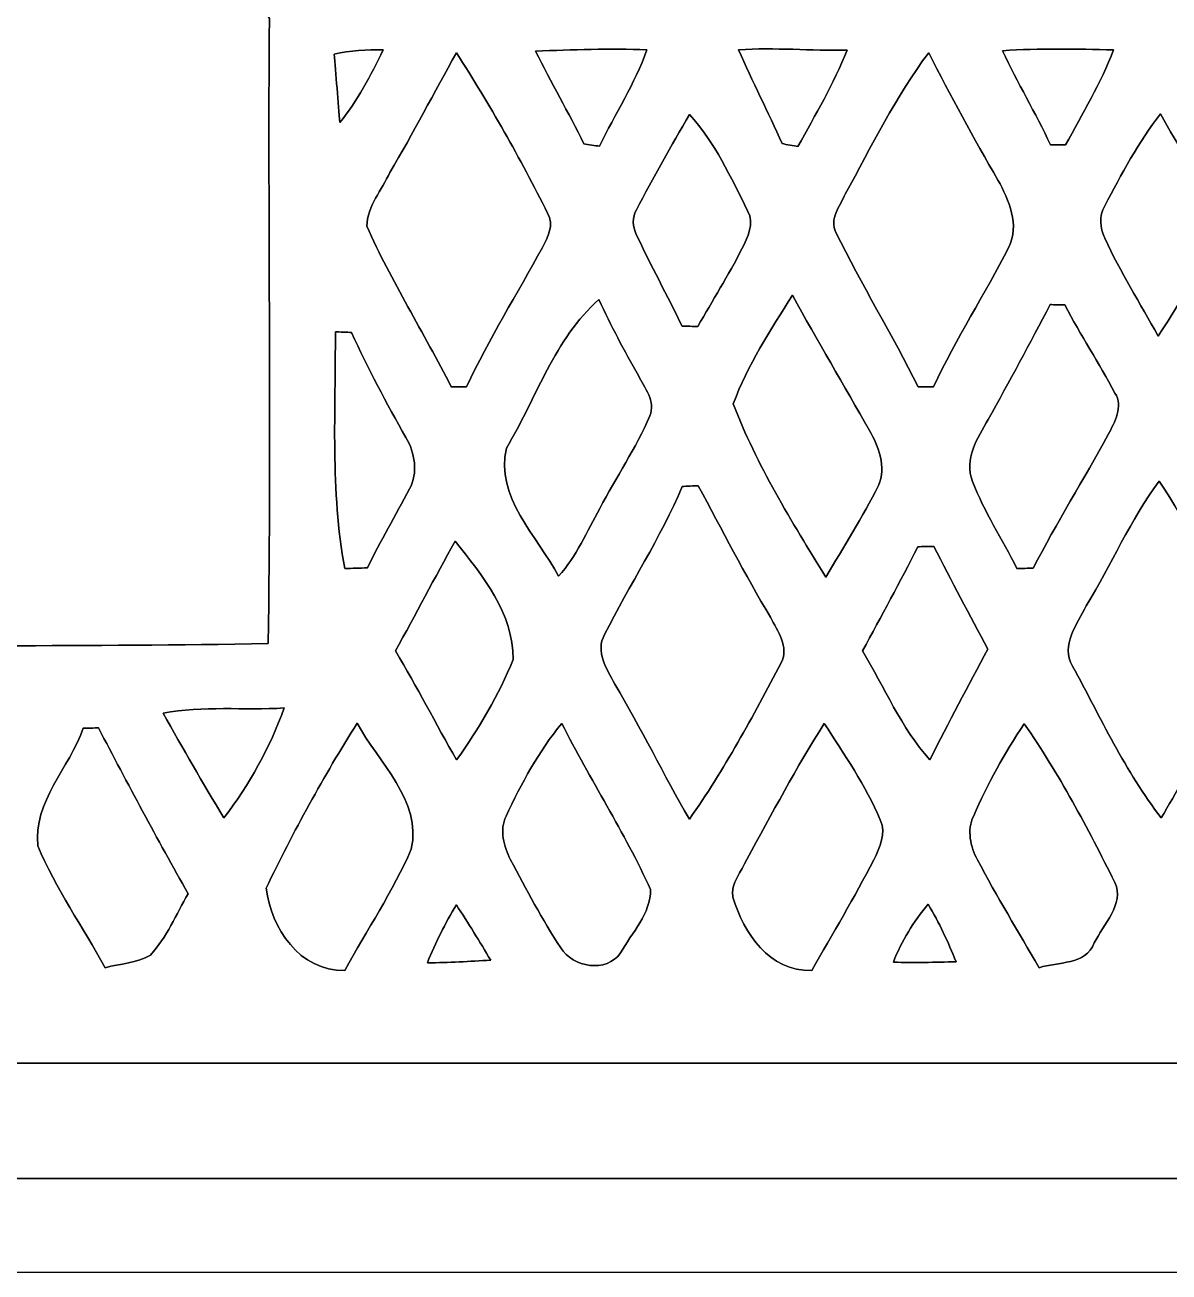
# Model space of a CAD drawing. Header units: centimetres. Extents: x -16.8 to 16.8, y -16.7 to 16.7.
# Drawn here: x 0.11 to 7.45, y -16.67 to -8.67 of the extents above; entities that cross this region are included whole.
import ezdxf

# ---------------------------------------------------------------- set-up
doc = ezdxf.new("R2010")
doc.units = ezdxf.units.CM
doc.header["$MEASUREMENT"] = 0
doc.layers.add('Layer 1', color=7, linetype='Continuous')

msp = doc.modelspace()

# ---------------------------------------------------------------- linework, layer by layer
at = {"layer": 'Layer 1', "color": 7}
for points, knots in [([(-16.77458, 16.66875), (-16.77458, 16.66875), (16.77458, 16.66875), (16.77458, 16.66875), (16.77458, 16.66875), (16.77458, 16.66875), (16.77458, -16.66875), (16.77458, -16.66875), (16.77458, -16.66875), (16.77458, -16.66875), (-16.77458, -16.66875), (-16.77458, -16.66875), (-16.77458, -16.66875), (-16.77458, -16.66875), (-16.77458, 16.66875), (-16.77458, 16.66875), (-16.77458, 16.66875), (-16.77458, 16.66875), (-16.77458, 16.66875), (-16.77458, 16.66875)], [0, 0, 0, 0, 0.1666667, 0.1666667, 0.1666667, 0.1666667, 0.3333333, 0.3333333, 0.3333333, 0.3333333, 0.5, 0.5, 0.5, 0.5, 0.6666667, 0.6666667, 0.6666667, 0.6666667, 1, 1, 1, 1]), ([(-16.23448, 15.81044), (-16.30715, 15.24141), (-16.27505, 14.66568), (-16.28105, 14.09347), (-16.28105, 14.09347), (-16.28034, 4.33317), (-16.28034, -5.42678), (-16.2814, -15.18708), (-16.2814, -15.18708), (-16.27999, -15.44567), (-16.27046, -15.70531), (-16.25353, -15.96425), (-16.25353, -15.96425), (-15.44814, -16.11771), (-14.62581, -16.06162), (-13.81125, -16.06903), (-13.81125, -16.06903), (-4.16842, -16.06867), (5.47405, -16.06973), (15.11688, -16.06867), (15.11688, -16.06867), (15.43791, -16.06832), (15.75823, -16.03869), (16.07644, -15.9953), (16.07644, -15.9953), (16.13147, -15.72966), (16.13923, -15.45731), (16.14205, -15.18744), (16.14205, -15.18744), (16.13641, -5.19183), (16.14135, 4.80378), (16.13958, 14.79938), (16.13958, 14.79938), (16.14029, 15.13981), (16.10395, 15.47812), (16.05351, 15.81432), (16.05351, 15.81432), (5.76933, 15.83302), (-4.51485, 15.81609), (-14.79903, 15.82279), (-14.79903, 15.82279), (-15.27739, 15.82314), (-15.75611, 15.82455), (-16.23448, 15.81044)], [0, 0, 0, 0, 0.0833333, 0.0833333, 0.0833333, 0.0833333, 0.1666667, 0.1666667, 0.1666667, 0.1666667, 0.25, 0.25, 0.25, 0.25, 0.3333333, 0.3333333, 0.3333333, 0.3333333, 0.4166667, 0.4166667, 0.4166667, 0.4166667, 0.5, 0.5, 0.5, 0.5, 0.5833333, 0.5833333, 0.5833333, 0.5833333, 0.6666667, 0.6666667, 0.6666667, 0.6666667, 0.75, 0.75, 0.75, 0.75, 0.8333333, 0.8333333, 0.8333333, 0.8333333, 1, 1, 1, 1]), ([(-15.56879, 15.19167), (-5.97535, 15.18109), (3.61809, 15.19026), (13.21153, 15.18673), (13.21153, 15.18673), (13.94389, 15.18214), (14.67767, 15.20896), (15.40969, 15.15851), (15.40969, 15.15851), (15.38429, 7.28945), (15.40581, -0.57997), (15.39875, -8.44903), (15.39875, -8.44903), (15.40298, -10.74138), (15.38887, -13.03408), (15.40827, -15.32643), (15.40827, -15.32643), (5.8801, -15.33066), (-3.64808, -15.32714), (-13.17625, -15.32819), (-13.17625, -15.32819), (-13.98376, -15.32502), (-14.79162, -15.33666), (-15.59913, -15.32043), (-15.59913, -15.32043), (-15.62559, -12.72434), (-15.60301, -10.1279), (-15.61042, -7.53181), (-15.61042, -7.53181), (-15.61183, -0.18203), (-15.60759, 7.16739), (-15.61253, 14.51716), (-15.61253, 14.51716), (-15.60654, 14.74188), (-15.60759, 14.96907), (-15.56879, 15.19167), (-15.56879, 15.19167), (-15.56879, 15.19167), (-15.56879, 15.19167), (-15.56879, 15.19167)], [0, 0, 0, 0, 0.0909091, 0.0909091, 0.0909091, 0.0909091, 0.1818182, 0.1818182, 0.1818182, 0.1818182, 0.2727273, 0.2727273, 0.2727273, 0.2727273, 0.3636364, 0.3636364, 0.3636364, 0.3636364, 0.4545455, 0.4545455, 0.4545455, 0.4545455, 0.5454545, 0.5454545, 0.5454545, 0.5454545, 0.6363636, 0.6363636, 0.6363636, 0.6363636, 0.7272727, 0.7272727, 0.7272727, 0.7272727, 0.8181818, 0.8181818, 0.8181818, 0.8181818, 1, 1, 1, 1]), ([(6.59659, -4.68701), (6.71548, -4.80377), (6.87564, -4.89903), (6.92714, -5.0673), (6.92714, -5.0673), (7.00969, -5.40526), (6.60329, -5.71712), (6.29673, -5.55625), (6.29673, -5.55625), (6.17714, -5.47017), (6.09565, -5.34282), (6.00393, -5.22993), (6.00393, -5.22993), (5.49875, -5.58976), (4.9657, -5.90868), (4.40761, -6.17961), (4.40761, -6.17961), (4.47922, -6.31649), (4.58682, -6.45019), (4.59281, -6.61141), (4.59281, -6.61141), (4.57059, -6.88728), (4.2418, -7.12435), (3.97933, -6.99311), (3.97933, -6.99311), (3.78213, -6.91444), (3.72851, -6.69361), (3.66395, -6.51298), (3.66395, -6.51298), (3.3976, -6.57472), (3.14713, -6.69078), (2.88607, -6.77051), (2.88607, -6.77051), (2.29482, -6.97724), (1.68063, -7.10389), (1.07879, -7.27393), (1.07879, -7.27393), (1.13665, -7.42703), (1.20756, -7.60554), (1.13277, -7.76499), (1.13277, -7.76499), (1.02023, -8.02852), (0.62689, -8.11283), (0.4318, -7.89376), (0.4318, -7.89376), (0.2854, -7.78228), (0.29704, -7.58014), (0.2727, -7.41998), (0.2727, -7.41998), (-0.71967, -7.60201), (-1.72614, -7.71807), (-2.73473, -7.75088), (-2.73473, -7.75088), (-2.71321, -7.82073), (-2.68958, -7.89023), (-2.67194, -7.96149), (-2.67194, -7.96149), (-2.62643, -8.11107), (-2.70051, -8.25959), (-2.72979, -8.40458), (-2.72979, -8.40458), (-2.44581, -8.4134), (-2.16112, -8.4007), (-1.87713, -8.40846), (-1.87713, -8.40846), (-1.82174, -9.773), (-1.85596, -11.14178), (-1.86902, -12.50774), (-1.86902, -12.50774), (-1.86161, -12.57194), (-1.82845, -12.65908), (-1.74801, -12.64602), (-1.74801, -12.64602), (-0.6096, -12.64991), (0.52952, -12.65484), (1.66793, -12.63579), (1.66793, -12.63579), (1.68945, -11.29841), (1.66582, -9.96068), (1.67569, -8.62365), (1.67569, -8.62365), (1.59209, -8.48572), (1.71979, -8.3947), (1.82598, -8.39999), (1.82598, -8.39999), (3.62197, -8.42892), (5.41831, -8.40705), (7.21431, -8.41375), (7.21431, -8.41375), (8.11142, -8.40669), (9.00889, -8.4328), (9.90565, -8.3947), (9.90565, -8.3947), (9.86614, -8.29698), (9.8238, -8.19997), (9.77759, -8.10648), (9.77759, -8.10648), (8.97678, -6.63222), (8.16292, -5.16467), (7.36106, -3.69147), (7.36106, -3.69147), (7.12717, -4.03825), (6.91127, -4.40514), (6.59659, -4.68701), (6.59659, -4.68701), (6.59659, -4.68701), (6.59659, -4.68701), (6.59659, -4.68701)], [0, 0, 0, 0, 0.0357143, 0.0357143, 0.0357143, 0.0357143, 0.0714286, 0.0714286, 0.0714286, 0.0714286, 0.1071429, 0.1071429, 0.1071429, 0.1071429, 0.1428571, 0.1428571, 0.1428571, 0.1428571, 0.1785714, 0.1785714, 0.1785714, 0.1785714, 0.2142857, 0.2142857, 0.2142857, 0.2142857, 0.25, 0.25, 0.25, 0.25, 0.2857143, 0.2857143, 0.2857143, 0.2857143, 0.3214286, 0.3214286, 0.3214286, 0.3214286, 0.3571429, 0.3571429, 0.3571429, 0.3571429, 0.3928571, 0.3928571, 0.3928571, 0.3928571, 0.4285714, 0.4285714, 0.4285714, 0.4285714, 0.4642857, 0.4642857, 0.4642857, 0.4642857, 0.5, 0.5, 0.5, 0.5, 0.5357143, 0.5357143, 0.5357143, 0.5357143, 0.5714286, 0.5714286, 0.5714286, 0.5714286, 0.6071429, 0.6071429, 0.6071429, 0.6071429, 0.6428571, 0.6428571, 0.6428571, 0.6428571, 0.6785714, 0.6785714, 0.6785714, 0.6785714, 0.7142857, 0.7142857, 0.7142857, 0.7142857, 0.75, 0.75, 0.75, 0.75, 0.7857143, 0.7857143, 0.7857143, 0.7857143, 0.8214286, 0.8214286, 0.8214286, 0.8214286, 0.8571429, 0.8571429, 0.8571429, 0.8571429, 0.8928571, 0.8928571, 0.8928571, 0.8928571, 0.9285714, 0.9285714, 0.9285714, 0.9285714, 1, 1, 1, 1]), ([(2.09197, -8.85225), (2.10114, -8.96232), (2.11949, -9.18175), (2.12831, -9.29181), (2.12831, -9.29181), (2.24155, -9.14964), (2.32833, -8.98878), (2.40665, -8.82579), (2.40665, -8.82579), (2.30082, -8.82262), (2.19534, -8.83179), (2.09197, -8.85225), (2.09197, -8.85225), (2.09197, -8.85225), (2.09197, -8.85225), (2.09197, -8.85225)], [0, 0, 0, 0, 0.2, 0.2, 0.2, 0.2, 0.4, 0.4, 0.4, 0.4, 0.6, 0.6, 0.6, 0.6, 1, 1, 1, 1]), ([(2.44969, -9.61178), (2.39889, -9.72326), (2.3047, -9.82839), (2.30117, -9.95609), (2.30117, -9.95609), (2.45816, -10.31134), (2.66876, -10.64084), (2.84374, -10.98832), (2.84374, -10.98832), (2.86844, -10.98797), (2.91783, -10.98726), (2.94252, -10.98691), (2.94252, -10.98691), (3.08645, -10.67964), (3.26637, -10.39178), (3.42865, -10.09438), (3.42865, -10.09438), (3.46216, -10.027), (3.50661, -9.94763), (3.46251, -9.87425), (3.46251, -9.87425), (3.28648, -9.52077), (3.09069, -9.1761), (2.8769, -8.84414), (2.8769, -8.84414), (2.73368, -9.09955), (2.59962, -9.3599), (2.44969, -9.61178), (2.44969, -9.61178), (2.44969, -9.61178), (2.44969, -9.61178), (2.44969, -9.61178)], [0, 0, 0, 0, 0.1111111, 0.1111111, 0.1111111, 0.1111111, 0.2222222, 0.2222222, 0.2222222, 0.2222222, 0.3333333, 0.3333333, 0.3333333, 0.3333333, 0.4444444, 0.4444444, 0.4444444, 0.4444444, 0.5555556, 0.5555556, 0.5555556, 0.5555556, 0.6666667, 0.6666667, 0.6666667, 0.6666667, 0.7777778, 0.7777778, 0.7777778, 0.7777778, 1, 1, 1, 1]), ([(3.38455, -8.8332), (3.48474, -9.03358), (3.59692, -9.22796), (3.69605, -9.42904), (3.69605, -9.42904), (3.7211, -9.43257), (3.77049, -9.43998), (3.79518, -9.44386), (3.79518, -9.44386), (3.89678, -9.23749), (4.02131, -9.0424), (4.10034, -8.82544), (4.10034, -8.82544), (3.86186, -8.81415), (3.62268, -8.8265), (3.38455, -8.8332), (3.38455, -8.8332), (3.38455, -8.8332), (3.38455, -8.8332), (3.38455, -8.8332)], [0, 0, 0, 0, 0.1666667, 0.1666667, 0.1666667, 0.1666667, 0.3333333, 0.3333333, 0.3333333, 0.3333333, 0.5, 0.5, 0.5, 0.5, 0.6666667, 0.6666667, 0.6666667, 0.6666667, 1, 1, 1, 1]), ([(4.68912, -8.82438), (4.77696, -9.02723), (4.87751, -9.22549), (4.96923, -9.42728), (4.96923, -9.42728), (4.99428, -9.43222), (5.04472, -9.44174), (5.07012, -9.44633), (5.07012, -9.44633), (5.18089, -9.24278), (5.29978, -9.04275), (5.38621, -8.82721), (5.38621, -8.82721), (5.15338, -8.83073), (4.92125, -8.81027), (4.68912, -8.82438), (4.68912, -8.82438), (4.68912, -8.82438), (4.68912, -8.82438), (4.68912, -8.82438)], [0, 0, 0, 0, 0.1666667, 0.1666667, 0.1666667, 0.1666667, 0.3333333, 0.3333333, 0.3333333, 0.3333333, 0.5, 0.5, 0.5, 0.5, 0.6666667, 0.6666667, 0.6666667, 0.6666667, 1, 1, 1, 1]), ([(5.37316, -9.75078), (5.34247, -9.82451), (5.26838, -9.9127), (5.31389, -9.99666), (5.31389, -9.99666), (5.47758, -10.33357), (5.67584, -10.65248), (5.842, -10.98867), (5.842, -10.98867), (5.86669, -10.98797), (5.91644, -10.98726), (5.94113, -10.98691), (5.94113, -10.98691), (6.08365, -10.67894), (6.27027, -10.3946), (6.42302, -10.09227), (6.42302, -10.09227), (6.49499, -9.94904), (6.42444, -9.78923), (6.35423, -9.66152), (6.35423, -9.66152), (6.19831, -9.39271), (6.04943, -9.12072), (5.90973, -8.84343), (5.90973, -8.84343), (5.69771, -9.1253), (5.54355, -9.44351), (5.37316, -9.75078), (5.37316, -9.75078), (5.37316, -9.75078), (5.37316, -9.75078), (5.37316, -9.75078)], [0, 0, 0, 0, 0.1111111, 0.1111111, 0.1111111, 0.1111111, 0.2222222, 0.2222222, 0.2222222, 0.2222222, 0.3333333, 0.3333333, 0.3333333, 0.3333333, 0.4444444, 0.4444444, 0.4444444, 0.4444444, 0.5555556, 0.5555556, 0.5555556, 0.5555556, 0.6666667, 0.6666667, 0.6666667, 0.6666667, 0.7777778, 0.7777778, 0.7777778, 0.7777778, 1, 1, 1, 1]), ([(6.38387, -8.83109), (6.47841, -9.03605), (6.59589, -9.22902), (6.69114, -9.43398), (6.69114, -9.43398), (6.71548, -9.43434), (6.76451, -9.43539), (6.78886, -9.43575), (6.78886, -9.43575), (6.89681, -9.23502), (7.01463, -9.03923), (7.09577, -8.82579), (7.09577, -8.82579), (6.85871, -8.8198), (6.62058, -8.81486), (6.38387, -8.83109), (6.38387, -8.83109), (6.38387, -8.83109), (6.38387, -8.83109), (6.38387, -8.83109)], [0, 0, 0, 0, 0.1666667, 0.1666667, 0.1666667, 0.1666667, 0.3333333, 0.3333333, 0.3333333, 0.3333333, 0.5, 0.5, 0.5, 0.5, 0.6666667, 0.6666667, 0.6666667, 0.6666667, 1, 1, 1, 1]), ([(4.37374, -9.23925), (4.25662, -9.44174), (4.1402, -9.64459), (4.0326, -9.85273), (4.0326, -9.85273), (4.00473, -9.90106), (4.0072, -9.95962), (4.0319, -10.00936), (4.0319, -10.00936), (4.12397, -10.20833), (4.23157, -10.40024), (4.32611, -10.5985), (4.32611, -10.5985), (4.35116, -10.59921), (4.40161, -10.59991), (4.42666, -10.60027), (4.42666, -10.60027), (4.52191, -10.43481), (4.62245, -10.27218), (4.70994, -10.10285), (4.70994, -10.10285), (4.74592, -10.02841), (4.79249, -9.94022), (4.74698, -9.85908), (4.74698, -9.85908), (4.64009, -9.64318), (4.53672, -9.41987), (4.37374, -9.23925), (4.37374, -9.23925), (4.37374, -9.23925), (4.37374, -9.23925), (4.37374, -9.23925)], [0, 0, 0, 0, 0.1111111, 0.1111111, 0.1111111, 0.1111111, 0.2222222, 0.2222222, 0.2222222, 0.2222222, 0.3333333, 0.3333333, 0.3333333, 0.3333333, 0.4444444, 0.4444444, 0.4444444, 0.4444444, 0.5555556, 0.5555556, 0.5555556, 0.5555556, 0.6666667, 0.6666667, 0.6666667, 0.6666667, 0.7777778, 0.7777778, 0.7777778, 0.7777778, 1, 1, 1, 1]), ([(7.03968, -9.82662), (7.00229, -9.89118), (7.00899, -9.96879), (7.04109, -10.03406), (7.04109, -10.03406), (7.13846, -10.25137), (7.26793, -10.45245), (7.38258, -10.66165), (7.38258, -10.66165), (7.4997, -10.49055), (7.59883, -10.30781), (7.69761, -10.12578), (7.69761, -10.12578), (7.73712, -10.04323), (7.79533, -9.94692), (7.74559, -9.85591), (7.74559, -9.85591), (7.64611, -9.64036), (7.51134, -9.44245), (7.39704, -9.23502), (7.39704, -9.23502), (7.2577, -9.41917), (7.14692, -9.62307), (7.03968, -9.82662), (7.03968, -9.82662), (7.03968, -9.82662), (7.03968, -9.82662), (7.03968, -9.82662)], [0, 0, 0, 0, 0.125, 0.125, 0.125, 0.125, 0.25, 0.25, 0.25, 0.25, 0.375, 0.375, 0.375, 0.375, 0.5, 0.5, 0.5, 0.5, 0.625, 0.625, 0.625, 0.625, 0.75, 0.75, 0.75, 0.75, 1, 1, 1, 1]), ([(4.65455, -11.09768), (4.80377, -11.48786), (5.02955, -11.85298), (5.24933, -12.21034), (5.24933, -12.21034), (5.36328, -12.01491), (5.48675, -11.82405), (5.58624, -11.6205), (5.58624, -11.6205), (5.6388, -11.50161), (5.58871, -11.37179), (5.52873, -11.26772), (5.52873, -11.26772), (5.36504, -10.97774), (5.19501, -10.69164), (5.03414, -10.40059), (5.03414, -10.40059), (4.89409, -10.62355), (4.74592, -10.85003), (4.65455, -11.09768), (4.65455, -11.09768), (4.65455, -11.09768), (4.65455, -11.09768), (4.65455, -11.09768)], [0, 0, 0, 0, 0.1428571, 0.1428571, 0.1428571, 0.1428571, 0.2857143, 0.2857143, 0.2857143, 0.2857143, 0.4285714, 0.4285714, 0.4285714, 0.4285714, 0.5714286, 0.5714286, 0.5714286, 0.5714286, 0.7142857, 0.7142857, 0.7142857, 0.7142857, 1, 1, 1, 1]), ([(3.19828, -11.38061), (3.12455, -11.69353), (3.39513, -11.94752), (3.53307, -12.20294), (3.53307, -12.20294), (3.64913, -12.07699), (3.71263, -11.91472), (3.79836, -11.76867), (3.79836, -11.76867), (3.89996, -11.56794), (4.0319, -11.38237), (4.11798, -11.17424), (4.11798, -11.17424), (4.15996, -11.08181), (4.0827, -10.99326), (4.04601, -10.91459), (4.04601, -10.91459), (3.95358, -10.75655), (3.86891, -10.59427), (3.79236, -10.42811), (3.79236, -10.42811), (3.50626, -10.67823), (3.39019, -11.06276), (3.19828, -11.38061), (3.19828, -11.38061), (3.19828, -11.38061), (3.19828, -11.38061), (3.19828, -11.38061)], [0, 0, 0, 0, 0.125, 0.125, 0.125, 0.125, 0.25, 0.25, 0.25, 0.25, 0.375, 0.375, 0.375, 0.375, 0.5, 0.5, 0.5, 0.5, 0.625, 0.625, 0.625, 0.625, 0.75, 0.75, 0.75, 0.75, 1, 1, 1, 1]), ([(6.68902, -10.46021), (6.56061, -10.70822), (6.42832, -10.9541), (6.29038, -11.19717), (6.29038, -11.19717), (6.22547, -11.31817), (6.13269, -11.44799), (6.19125, -11.59545), (6.19125, -11.59545), (6.26498, -11.79054), (6.38316, -11.96587), (6.47524, -12.15284), (6.47524, -12.15284), (6.50134, -12.15284), (6.55391, -12.15249), (6.58001, -12.15249), (6.58001, -12.15249), (6.731, -11.86074), (6.90457, -11.58205), (7.06261, -11.29453), (7.06261, -11.29453), (7.10247, -11.21339), (7.16174, -11.11532), (7.1053, -11.02748), (7.1053, -11.02748), (7.00299, -10.83627), (6.88411, -10.65495), (6.78462, -10.46268), (6.78462, -10.46268), (6.76063, -10.46198), (6.71301, -10.46092), (6.68902, -10.46021), (6.68902, -10.46021), (6.68902, -10.46021), (6.68902, -10.46021), (6.68902, -10.46021)], [0, 0, 0, 0, 0.1, 0.1, 0.1, 0.1, 0.2, 0.2, 0.2, 0.2, 0.3, 0.3, 0.3, 0.3, 0.4, 0.4, 0.4, 0.4, 0.5, 0.5, 0.5, 0.5, 0.6, 0.6, 0.6, 0.6, 0.7, 0.7, 0.7, 0.7, 0.8, 0.8, 0.8, 0.8, 1, 1, 1, 1]), ([(2.09938, -10.63484), (2.10185, -11.14072), (2.06693, -11.65401), (2.15971, -12.15425), (2.15971, -12.15425), (2.20804, -12.15249), (2.25637, -12.15072), (2.30505, -12.14967), (2.30505, -12.14967), (2.38831, -11.97716), (2.48744, -11.81276), (2.57598, -11.64343), (2.57598, -11.64343), (2.63243, -11.54042), (2.60985, -11.4113), (2.55305, -11.31394), (2.55305, -11.31394), (2.42676, -11.0938), (2.30964, -10.86908), (2.20274, -10.63907), (2.20274, -10.63907), (2.17664, -10.63801), (2.12513, -10.6359), (2.09938, -10.63484), (2.09938, -10.63484), (2.09938, -10.63484), (2.09938, -10.63484), (2.09938, -10.63484)], [0, 0, 0, 0, 0.125, 0.125, 0.125, 0.125, 0.25, 0.25, 0.25, 0.25, 0.375, 0.375, 0.375, 0.375, 0.5, 0.5, 0.5, 0.5, 0.625, 0.625, 0.625, 0.625, 0.75, 0.75, 0.75, 0.75, 1, 1, 1, 1]), ([(6.9215, -12.39379), (6.86294, -12.5095), (6.75428, -12.64708), (6.83331, -12.77973), (6.83331, -12.77973), (7.01216, -13.10993), (7.17197, -13.45565), (7.40269, -13.75445), (7.40269, -13.75445), (7.59284, -13.42496), (7.7851, -13.09617), (7.95937, -12.75821), (7.95937, -12.75821), (8.01652, -12.65802), (7.93503, -12.55501), (7.89234, -12.46681), (7.89234, -12.46681), (7.71596, -12.18001), (7.57872, -11.87097), (7.38858, -11.59298), (7.38858, -11.59298), (7.20549, -11.84275), (7.08131, -12.12921), (6.9215, -12.39379), (6.9215, -12.39379), (6.9215, -12.39379), (6.9215, -12.39379), (6.9215, -12.39379)], [0, 0, 0, 0, 0.125, 0.125, 0.125, 0.125, 0.25, 0.25, 0.25, 0.25, 0.375, 0.375, 0.375, 0.375, 0.5, 0.5, 0.5, 0.5, 0.625, 0.625, 0.625, 0.625, 0.75, 0.75, 0.75, 0.75, 1, 1, 1, 1]), ([(4.32682, -11.6272), (4.18783, -11.95811), (3.98745, -12.25762), (3.8287, -12.57794), (3.8287, -12.57794), (3.76661, -12.68695), (3.84316, -12.79984), (3.89396, -12.89544), (3.89396, -12.89544), (4.06365, -13.17907), (4.20723, -13.47717), (4.37303, -13.76292), (4.37303, -13.76292), (4.59599, -13.44507), (4.78261, -13.10252), (4.96111, -12.75821), (4.96111, -12.75821), (5.01721, -12.65767), (4.93677, -12.55501), (4.89373, -12.46681), (4.89373, -12.46681), (4.72793, -12.19129), (4.58258, -11.90519), (4.43018, -11.62262), (4.43018, -11.62262), (4.40443, -11.62367), (4.35257, -11.62614), (4.32682, -11.6272), (4.32682, -11.6272), (4.32682, -11.6272), (4.32682, -11.6272), (4.32682, -11.6272)], [0, 0, 0, 0, 0.1111111, 0.1111111, 0.1111111, 0.1111111, 0.2222222, 0.2222222, 0.2222222, 0.2222222, 0.3333333, 0.3333333, 0.3333333, 0.3333333, 0.4444444, 0.4444444, 0.4444444, 0.4444444, 0.5555556, 0.5555556, 0.5555556, 0.5555556, 0.6666667, 0.6666667, 0.6666667, 0.6666667, 0.7777778, 0.7777778, 0.7777778, 0.7777778, 1, 1, 1, 1]), ([(2.86844, -11.97857), (2.73861, -12.21176), (2.61479, -12.44882), (2.48532, -12.68307), (2.48532, -12.68307), (2.62326, -12.91202), (2.74496, -13.15014), (2.87796, -13.38227), (2.87796, -13.38227), (3.02048, -13.18048), (3.14995, -12.96599), (3.24097, -12.73669), (3.24097, -12.73669), (3.24344, -12.44388), (3.04412, -12.19623), (2.86844, -11.97857), (2.86844, -11.97857), (2.86844, -11.97857), (2.86844, -11.97857), (2.86844, -11.97857)], [0, 0, 0, 0, 0.1666667, 0.1666667, 0.1666667, 0.1666667, 0.3333333, 0.3333333, 0.3333333, 0.3333333, 0.5, 0.5, 0.5, 0.5, 0.6666667, 0.6666667, 0.6666667, 0.6666667, 1, 1, 1, 1]), ([(5.84024, -12.01385), (5.72452, -12.23821), (5.60705, -12.46152), (5.48393, -12.68236), (5.48393, -12.68236), (5.62751, -12.91555), (5.73052, -13.17696), (5.91714, -13.38086), (5.91714, -13.38086), (6.03744, -13.14238), (6.16338, -12.90637), (6.28967, -12.67107), (6.28967, -12.67107), (6.17149, -12.4527), (6.05614, -12.23222), (5.94219, -12.01208), (5.94219, -12.01208), (5.91644, -12.01244), (5.86564, -12.01349), (5.84024, -12.01385), (5.84024, -12.01385), (5.84024, -12.01385), (5.84024, -12.01385), (5.84024, -12.01385)], [0, 0, 0, 0, 0.1428571, 0.1428571, 0.1428571, 0.1428571, 0.2857143, 0.2857143, 0.2857143, 0.2857143, 0.4285714, 0.4285714, 0.4285714, 0.4285714, 0.5714286, 0.5714286, 0.5714286, 0.5714286, 0.7142857, 0.7142857, 0.7142857, 0.7142857, 1, 1, 1, 1]), ([(0.99342, -13.08171), (1.12042, -13.30748), (1.24848, -13.53256), (1.38395, -13.75339), (1.38395, -13.75339), (1.5494, -13.54102), (1.67816, -13.30113), (1.77165, -13.0489), (1.77165, -13.0489), (1.51236, -13.06407), (1.24989, -13.03408), (0.99342, -13.08171), (0.99342, -13.08171), (0.99342, -13.08171), (0.99342, -13.08171), (0.99342, -13.08171)], [0, 0, 0, 0, 0.2, 0.2, 0.2, 0.2, 0.4, 0.4, 0.4, 0.4, 0.6, 0.6, 0.6, 0.6, 1, 1, 1, 1]), ([(0.48084, -13.17872), (0.39229, -13.43096), (0.15804, -13.65179), (0.18909, -13.93296), (0.18909, -13.93296), (0.30233, -14.20848), (0.47978, -14.45366), (0.62089, -14.71577), (0.62089, -14.71577), (0.7179, -14.68861), (0.82585, -14.68826), (0.91264, -14.63428), (0.91264, -14.63428), (1.01671, -14.51928), (1.07738, -14.37358), (1.15464, -14.24093), (1.15464, -14.24093), (0.95497, -13.89027), (0.76517, -13.53432), (0.57856, -13.1766), (0.57856, -13.1766), (0.55386, -13.17731), (0.50518, -13.17837), (0.48084, -13.17872), (0.48084, -13.17872), (0.48084, -13.17872), (0.48084, -13.17872), (0.48084, -13.17872)], [0, 0, 0, 0, 0.125, 0.125, 0.125, 0.125, 0.25, 0.25, 0.25, 0.25, 0.375, 0.375, 0.375, 0.375, 0.5, 0.5, 0.5, 0.5, 0.625, 0.625, 0.625, 0.625, 0.75, 0.75, 0.75, 0.75, 1, 1, 1, 1]), ([(1.65559, -14.20566), (1.68804, -14.46142), (1.86866, -14.73835), (2.15935, -14.73412), (2.15935, -14.73412), (2.30117, -14.47412), (2.46909, -14.22647), (2.58692, -13.95448), (2.58692, -13.95448), (2.65783, -13.64121), (2.37419, -13.39956), (2.23943, -13.14521), (2.23943, -13.14521), (2.0253, -13.48705), (1.82845, -13.84194), (1.65559, -14.20566), (1.65559, -14.20566), (1.65559, -14.20566), (1.65559, -14.20566), (1.65559, -14.20566)], [0, 0, 0, 0, 0.1666667, 0.1666667, 0.1666667, 0.1666667, 0.3333333, 0.3333333, 0.3333333, 0.3333333, 0.5, 0.5, 0.5, 0.5, 0.6666667, 0.6666667, 0.6666667, 0.6666667, 1, 1, 1, 1]), ([(3.19581, -13.74352), (3.15172, -13.83065), (3.18135, -13.93896), (3.22404, -14.02256), (3.22404, -14.02256), (3.32564, -14.21412), (3.42724, -14.40639), (3.54683, -14.58771), (3.54683, -14.58771), (3.62268, -14.71401), (3.8421, -14.7514), (3.9303, -14.62017), (3.9303, -14.62017), (4.00262, -14.49352), (4.12609, -14.36652), (4.12327, -14.21271), (4.12327, -14.21271), (3.9557, -13.84653), (3.73486, -13.5068), (3.55318, -13.14768), (3.55318, -13.14768), (3.40466, -13.32653), (3.29424, -13.53397), (3.19581, -13.74352), (3.19581, -13.74352), (3.19581, -13.74352), (3.19581, -13.74352), (3.19581, -13.74352)], [0, 0, 0, 0, 0.125, 0.125, 0.125, 0.125, 0.25, 0.25, 0.25, 0.25, 0.375, 0.375, 0.375, 0.375, 0.5, 0.5, 0.5, 0.5, 0.625, 0.625, 0.625, 0.625, 0.75, 0.75, 0.75, 0.75, 1, 1, 1, 1]), ([(4.74063, -14.0208), (4.70923, -14.09806), (4.63726, -14.17355), (4.65137, -14.26316), (4.65137, -14.26316), (4.72581, -14.49599), (4.88033, -14.7387), (5.15832, -14.73447), (5.15832, -14.73447), (5.29272, -14.49776), (5.43242, -14.26422), (5.55696, -14.02256), (5.55696, -14.02256), (5.5947, -13.9446), (5.63986, -13.85323), (5.59788, -13.76751), (5.59788, -13.76751), (5.50545, -13.54667), (5.36751, -13.34841), (5.2391, -13.14768), (5.2391, -13.14768), (5.05848, -13.43025), (4.90326, -13.72799), (4.74063, -14.0208), (4.74063, -14.0208), (4.74063, -14.0208), (4.74063, -14.0208), (4.74063, -14.0208)], [0, 0, 0, 0, 0.125, 0.125, 0.125, 0.125, 0.25, 0.25, 0.25, 0.25, 0.375, 0.375, 0.375, 0.375, 0.5, 0.5, 0.5, 0.5, 0.625, 0.625, 0.625, 0.625, 0.75, 0.75, 0.75, 0.75, 1, 1, 1, 1]), ([(6.52251, -13.15085), (6.39657, -13.33853), (6.28721, -13.53749), (6.19619, -13.74422), (6.19619, -13.74422), (6.15421, -13.83171), (6.17714, -13.93966), (6.22265, -14.02256), (6.22265, -14.02256), (6.34612, -14.25822), (6.48476, -14.4847), (6.61811, -14.71542), (6.61811, -14.71542), (6.74123, -14.67626), (6.9155, -14.70025), (6.97301, -14.55702), (6.97301, -14.55702), (7.02804, -14.44061), (7.16844, -14.30761), (7.10494, -14.16826), (7.10494, -14.16826), (6.92926, -13.81972), (6.74793, -13.47011), (6.52251, -13.15085), (6.52251, -13.15085), (6.52251, -13.15085), (6.52251, -13.15085), (6.52251, -13.15085)], [0, 0, 0, 0, 0.125, 0.125, 0.125, 0.125, 0.25, 0.25, 0.25, 0.25, 0.375, 0.375, 0.375, 0.375, 0.5, 0.5, 0.5, 0.5, 0.625, 0.625, 0.625, 0.625, 0.75, 0.75, 0.75, 0.75, 1, 1, 1, 1]), ([(2.69099, -14.68367), (2.82681, -14.68437), (2.96157, -14.67485), (3.09739, -14.66744), (3.09739, -14.66744), (3.02542, -14.54785), (2.9531, -14.42896), (2.87655, -14.3129), (2.87655, -14.3129), (2.80458, -14.43108), (2.74179, -14.55455), (2.69099, -14.68367), (2.69099, -14.68367), (2.69099, -14.68367), (2.69099, -14.68367), (2.69099, -14.68367)], [0, 0, 0, 0, 0.2, 0.2, 0.2, 0.2, 0.4, 0.4, 0.4, 0.4, 0.6, 0.6, 0.6, 0.6, 1, 1, 1, 1]), ([(5.6829, -14.68014), (5.81766, -14.68543), (5.9503, -14.67979), (6.08577, -14.67767), (6.08577, -14.67767), (6.03497, -14.55032), (5.9757, -14.42649), (5.90621, -14.30831), (5.90621, -14.30831), (5.81237, -14.41944), (5.73511, -14.54432), (5.6829, -14.68014), (5.6829, -14.68014), (5.6829, -14.68014), (5.6829, -14.68014), (5.6829, -14.68014)], [0, 0, 0, 0, 0.2, 0.2, 0.2, 0.2, 0.4, 0.4, 0.4, 0.4, 0.6, 0.6, 0.6, 0.6, 1, 1, 1, 1])]:
    msp.add_open_spline(points, degree=3, knots=knots, dxfattribs=at)
at = {"layer": 'Layer 1', "color": 250}
for points, knots in [([(-16.23448, 15.81044), (-15.75611, 15.82455), (-15.27739, 15.82314), (-14.79903, 15.82279), (-14.79903, 15.82279), (-4.51485, 15.81609), (5.76933, 15.83302), (16.05351, 15.81432), (16.05351, 15.81432), (16.10395, 15.47812), (16.14029, 15.13981), (16.13958, 14.79938), (16.13958, 14.79938), (16.14135, 4.80378), (16.13641, -5.19183), (16.14205, -15.18744), (16.14205, -15.18744), (16.13923, -15.45731), (16.13147, -15.72966), (16.07644, -15.9953), (16.07644, -15.9953), (15.75823, -16.03869), (15.43791, -16.06832), (15.11688, -16.06867), (15.11688, -16.06867), (5.47405, -16.06973), (-4.16842, -16.06867), (-13.81125, -16.06903), (-13.81125, -16.06903), (-14.62581, -16.06162), (-15.44814, -16.11771), (-16.25353, -15.96425), (-16.25353, -15.96425), (-16.27046, -15.70531), (-16.27999, -15.44567), (-16.2814, -15.18708), (-16.2814, -15.18708), (-16.28034, -5.42678), (-16.28034, 4.33317), (-16.28105, 14.09347), (-16.28105, 14.09347), (-16.27505, 14.66568), (-16.30715, 15.24141), (-16.23448, 15.81044), (-16.23448, 15.81044), (-16.23448, 15.81044), (-16.23448, 15.81044), (-16.23448, 15.81044)], [0, 0, 0, 0, 0.0769231, 0.0769231, 0.0769231, 0.0769231, 0.1538462, 0.1538462, 0.1538462, 0.1538462, 0.2307692, 0.2307692, 0.2307692, 0.2307692, 0.3076923, 0.3076923, 0.3076923, 0.3076923, 0.3846154, 0.3846154, 0.3846154, 0.3846154, 0.4615385, 0.4615385, 0.4615385, 0.4615385, 0.5384615, 0.5384615, 0.5384615, 0.5384615, 0.6153846, 0.6153846, 0.6153846, 0.6153846, 0.6923077, 0.6923077, 0.6923077, 0.6923077, 0.7692308, 0.7692308, 0.7692308, 0.7692308, 0.8461538, 0.8461538, 0.8461538, 0.8461538, 1, 1, 1, 1]), ([(-15.56879, 15.19167), (-15.60759, 14.96907), (-15.60654, 14.74188), (-15.61253, 14.51716), (-15.61253, 14.51716), (-15.60759, 7.16739), (-15.61183, -0.18203), (-15.61042, -7.53181), (-15.61042, -7.53181), (-15.60301, -10.1279), (-15.62559, -12.72434), (-15.59913, -15.32043), (-15.59913, -15.32043), (-14.79162, -15.33666), (-13.98376, -15.32502), (-13.17625, -15.32819), (-13.17625, -15.32819), (-3.64808, -15.32714), (5.8801, -15.33066), (15.40827, -15.32643), (15.40827, -15.32643), (15.38887, -13.03408), (15.40298, -10.74138), (15.39875, -8.44903), (15.39875, -8.44903), (15.40581, -0.57997), (15.38429, 7.28945), (15.40969, 15.15851), (15.40969, 15.15851), (14.67767, 15.20896), (13.94389, 15.18214), (13.21153, 15.18673), (13.21153, 15.18673), (3.61809, 15.19026), (-5.97535, 15.18109), (-15.56879, 15.19167)], [0, 0, 0, 0, 0.1, 0.1, 0.1, 0.1, 0.2, 0.2, 0.2, 0.2, 0.3, 0.3, 0.3, 0.3, 0.4, 0.4, 0.4, 0.4, 0.5, 0.5, 0.5, 0.5, 0.6, 0.6, 0.6, 0.6, 0.7, 0.7, 0.7, 0.7, 0.8, 0.8, 0.8, 0.8, 1, 1, 1, 1]), ([(6.59659, -4.68701), (6.91127, -4.40514), (7.12717, -4.03825), (7.36106, -3.69147), (7.36106, -3.69147), (8.16292, -5.16467), (8.97678, -6.63222), (9.77759, -8.10648), (9.77759, -8.10648), (9.8238, -8.19997), (9.86614, -8.29698), (9.90565, -8.3947), (9.90565, -8.3947), (9.00889, -8.4328), (8.11142, -8.40669), (7.21431, -8.41375), (7.21431, -8.41375), (5.41831, -8.40705), (3.62197, -8.42892), (1.82598, -8.39999), (1.82598, -8.39999), (1.71979, -8.3947), (1.59209, -8.48572), (1.67569, -8.62365), (1.67569, -8.62365), (1.66582, -9.96068), (1.68945, -11.29841), (1.66793, -12.63579), (1.66793, -12.63579), (0.52952, -12.65484), (-0.6096, -12.64991), (-1.74801, -12.64602), (-1.74801, -12.64602), (-1.82845, -12.65908), (-1.86161, -12.57194), (-1.86902, -12.50774), (-1.86902, -12.50774), (-1.85596, -11.14178), (-1.82174, -9.773), (-1.87713, -8.40846), (-1.87713, -8.40846), (-2.16112, -8.4007), (-2.44581, -8.4134), (-2.72979, -8.40458), (-2.72979, -8.40458), (-2.70051, -8.25959), (-2.62643, -8.11107), (-2.67194, -7.96149), (-2.67194, -7.96149), (-2.68958, -7.89023), (-2.71321, -7.82073), (-2.73473, -7.75088), (-2.73473, -7.75088), (-1.72614, -7.71807), (-0.71967, -7.60201), (0.2727, -7.41998), (0.2727, -7.41998), (0.29704, -7.58014), (0.2854, -7.78228), (0.4318, -7.89376), (0.4318, -7.89376), (0.62689, -8.11283), (1.02023, -8.02852), (1.13277, -7.76499), (1.13277, -7.76499), (1.20756, -7.60554), (1.13665, -7.42703), (1.07879, -7.27393), (1.07879, -7.27393), (1.68063, -7.10389), (2.29482, -6.97724), (2.88607, -6.77051), (2.88607, -6.77051), (3.14713, -6.69078), (3.3976, -6.57472), (3.66395, -6.51298), (3.66395, -6.51298), (3.72851, -6.69361), (3.78213, -6.91444), (3.97933, -6.99311), (3.97933, -6.99311), (4.2418, -7.12435), (4.57059, -6.88728), (4.59281, -6.61141), (4.59281, -6.61141), (4.58682, -6.45019), (4.47922, -6.31649), (4.40761, -6.17961), (4.40761, -6.17961), (4.9657, -5.90868), (5.49875, -5.58976), (6.00393, -5.22993), (6.00393, -5.22993), (6.09565, -5.34282), (6.17714, -5.47017), (6.29673, -5.55625), (6.29673, -5.55625), (6.60329, -5.71712), (7.00969, -5.40526), (6.92714, -5.0673), (6.92714, -5.0673), (6.87564, -4.89903), (6.71548, -4.80377), (6.59659, -4.68701)], [0, 0, 0, 0, 0.037037, 0.037037, 0.037037, 0.037037, 0.0740741, 0.0740741, 0.0740741, 0.0740741, 0.1111111, 0.1111111, 0.1111111, 0.1111111, 0.1481481, 0.1481481, 0.1481481, 0.1481481, 0.1851852, 0.1851852, 0.1851852, 0.1851852, 0.2222222, 0.2222222, 0.2222222, 0.2222222, 0.2592593, 0.2592593, 0.2592593, 0.2592593, 0.2962963, 0.2962963, 0.2962963, 0.2962963, 0.3333333, 0.3333333, 0.3333333, 0.3333333, 0.3703704, 0.3703704, 0.3703704, 0.3703704, 0.4074074, 0.4074074, 0.4074074, 0.4074074, 0.4444444, 0.4444444, 0.4444444, 0.4444444, 0.4814815, 0.4814815, 0.4814815, 0.4814815, 0.5185185, 0.5185185, 0.5185185, 0.5185185, 0.5555556, 0.5555556, 0.5555556, 0.5555556, 0.5925926, 0.5925926, 0.5925926, 0.5925926, 0.6296296, 0.6296296, 0.6296296, 0.6296296, 0.6666667, 0.6666667, 0.6666667, 0.6666667, 0.7037037, 0.7037037, 0.7037037, 0.7037037, 0.7407407, 0.7407407, 0.7407407, 0.7407407, 0.7777778, 0.7777778, 0.7777778, 0.7777778, 0.8148148, 0.8148148, 0.8148148, 0.8148148, 0.8518519, 0.8518519, 0.8518519, 0.8518519, 0.8888889, 0.8888889, 0.8888889, 0.8888889, 0.9259259, 0.9259259, 0.9259259, 0.9259259, 1, 1, 1, 1]), ([(2.09197, -8.85225), (2.19534, -8.83179), (2.30082, -8.82262), (2.40665, -8.82579), (2.40665, -8.82579), (2.32833, -8.98878), (2.24155, -9.14964), (2.12831, -9.29181), (2.12831, -9.29181), (2.11949, -9.18175), (2.10114, -8.96232), (2.09197, -8.85225)], [0, 0, 0, 0, 0.25, 0.25, 0.25, 0.25, 0.5, 0.5, 0.5, 0.5, 1, 1, 1, 1]), ([(2.44969, -9.61178), (2.59962, -9.3599), (2.73368, -9.09955), (2.8769, -8.84414), (2.8769, -8.84414), (3.09069, -9.1761), (3.28648, -9.52077), (3.46251, -9.87425), (3.46251, -9.87425), (3.50661, -9.94763), (3.46216, -10.027), (3.42865, -10.09438), (3.42865, -10.09438), (3.26637, -10.39178), (3.08645, -10.67964), (2.94252, -10.98691), (2.94252, -10.98691), (2.91783, -10.98726), (2.86844, -10.98797), (2.84374, -10.98832), (2.84374, -10.98832), (2.66876, -10.64084), (2.45816, -10.31134), (2.30117, -9.95609), (2.30117, -9.95609), (2.3047, -9.82839), (2.39889, -9.72326), (2.44969, -9.61178)], [0, 0, 0, 0, 0.125, 0.125, 0.125, 0.125, 0.25, 0.25, 0.25, 0.25, 0.375, 0.375, 0.375, 0.375, 0.5, 0.5, 0.5, 0.5, 0.625, 0.625, 0.625, 0.625, 0.75, 0.75, 0.75, 0.75, 1, 1, 1, 1]), ([(3.38455, -8.8332), (3.62268, -8.8265), (3.86186, -8.81415), (4.10034, -8.82544), (4.10034, -8.82544), (4.02131, -9.0424), (3.89678, -9.23749), (3.79518, -9.44386), (3.79518, -9.44386), (3.77049, -9.43998), (3.7211, -9.43257), (3.69605, -9.42904), (3.69605, -9.42904), (3.59692, -9.22796), (3.48474, -9.03358), (3.38455, -8.8332)], [0, 0, 0, 0, 0.2, 0.2, 0.2, 0.2, 0.4, 0.4, 0.4, 0.4, 0.6, 0.6, 0.6, 0.6, 1, 1, 1, 1]), ([(4.68912, -8.82438), (4.92125, -8.81027), (5.15338, -8.83073), (5.38621, -8.82721), (5.38621, -8.82721), (5.29978, -9.04275), (5.18089, -9.24278), (5.07012, -9.44633), (5.07012, -9.44633), (5.04472, -9.44174), (4.99428, -9.43222), (4.96923, -9.42728), (4.96923, -9.42728), (4.87751, -9.22549), (4.77696, -9.02723), (4.68912, -8.82438)], [0, 0, 0, 0, 0.2, 0.2, 0.2, 0.2, 0.4, 0.4, 0.4, 0.4, 0.6, 0.6, 0.6, 0.6, 1, 1, 1, 1]), ([(5.37316, -9.75078), (5.54355, -9.44351), (5.69771, -9.1253), (5.90973, -8.84343), (5.90973, -8.84343), (6.04943, -9.12072), (6.19831, -9.39271), (6.35423, -9.66152), (6.35423, -9.66152), (6.42444, -9.78923), (6.49499, -9.94904), (6.42302, -10.09227), (6.42302, -10.09227), (6.27027, -10.3946), (6.08365, -10.67894), (5.94113, -10.98691), (5.94113, -10.98691), (5.91644, -10.98726), (5.86669, -10.98797), (5.842, -10.98867), (5.842, -10.98867), (5.67584, -10.65248), (5.47758, -10.33357), (5.31389, -9.99666), (5.31389, -9.99666), (5.26838, -9.9127), (5.34247, -9.82451), (5.37316, -9.75078)], [0, 0, 0, 0, 0.125, 0.125, 0.125, 0.125, 0.25, 0.25, 0.25, 0.25, 0.375, 0.375, 0.375, 0.375, 0.5, 0.5, 0.5, 0.5, 0.625, 0.625, 0.625, 0.625, 0.75, 0.75, 0.75, 0.75, 1, 1, 1, 1]), ([(6.38387, -8.83109), (6.62058, -8.81486), (6.85871, -8.8198), (7.09577, -8.82579), (7.09577, -8.82579), (7.01463, -9.03923), (6.89681, -9.23502), (6.78886, -9.43575), (6.78886, -9.43575), (6.76451, -9.43539), (6.71548, -9.43434), (6.69114, -9.43398), (6.69114, -9.43398), (6.59589, -9.22902), (6.47841, -9.03605), (6.38387, -8.83109)], [0, 0, 0, 0, 0.2, 0.2, 0.2, 0.2, 0.4, 0.4, 0.4, 0.4, 0.6, 0.6, 0.6, 0.6, 1, 1, 1, 1]), ([(4.37374, -9.23925), (4.53672, -9.41987), (4.64009, -9.64318), (4.74698, -9.85908), (4.74698, -9.85908), (4.79249, -9.94022), (4.74592, -10.02841), (4.70994, -10.10285), (4.70994, -10.10285), (4.62245, -10.27218), (4.52191, -10.43481), (4.42666, -10.60027), (4.42666, -10.60027), (4.40161, -10.59991), (4.35116, -10.59921), (4.32611, -10.5985), (4.32611, -10.5985), (4.23157, -10.40024), (4.12397, -10.20833), (4.0319, -10.00936), (4.0319, -10.00936), (4.0072, -9.95962), (4.00473, -9.90106), (4.0326, -9.85273), (4.0326, -9.85273), (4.1402, -9.64459), (4.25662, -9.44174), (4.37374, -9.23925)], [0, 0, 0, 0, 0.125, 0.125, 0.125, 0.125, 0.25, 0.25, 0.25, 0.25, 0.375, 0.375, 0.375, 0.375, 0.5, 0.5, 0.5, 0.5, 0.625, 0.625, 0.625, 0.625, 0.75, 0.75, 0.75, 0.75, 1, 1, 1, 1]), ([(7.03968, -9.82662), (7.14692, -9.62307), (7.2577, -9.41917), (7.39704, -9.23502), (7.39704, -9.23502), (7.51134, -9.44245), (7.64611, -9.64036), (7.74559, -9.85591), (7.74559, -9.85591), (7.79533, -9.94692), (7.73712, -10.04323), (7.69761, -10.12578), (7.69761, -10.12578), (7.59883, -10.30781), (7.4997, -10.49055), (7.38258, -10.66165), (7.38258, -10.66165), (7.26793, -10.45245), (7.13846, -10.25137), (7.04109, -10.03406), (7.04109, -10.03406), (7.00899, -9.96879), (7.00229, -9.89118), (7.03968, -9.82662)], [0, 0, 0, 0, 0.1428571, 0.1428571, 0.1428571, 0.1428571, 0.2857143, 0.2857143, 0.2857143, 0.2857143, 0.4285714, 0.4285714, 0.4285714, 0.4285714, 0.5714286, 0.5714286, 0.5714286, 0.5714286, 0.7142857, 0.7142857, 0.7142857, 0.7142857, 1, 1, 1, 1]), ([(4.65455, -11.09768), (4.74592, -10.85003), (4.89409, -10.62355), (5.03414, -10.40059), (5.03414, -10.40059), (5.19501, -10.69164), (5.36504, -10.97774), (5.52873, -11.26772), (5.52873, -11.26772), (5.58871, -11.37179), (5.6388, -11.50161), (5.58624, -11.6205), (5.58624, -11.6205), (5.48675, -11.82405), (5.36328, -12.01491), (5.24933, -12.21034), (5.24933, -12.21034), (5.02955, -11.85298), (4.80377, -11.48786), (4.65455, -11.09768)], [0, 0, 0, 0, 0.1666667, 0.1666667, 0.1666667, 0.1666667, 0.3333333, 0.3333333, 0.3333333, 0.3333333, 0.5, 0.5, 0.5, 0.5, 0.6666667, 0.6666667, 0.6666667, 0.6666667, 1, 1, 1, 1]), ([(3.19828, -11.38061), (3.39019, -11.06276), (3.50626, -10.67823), (3.79236, -10.42811), (3.79236, -10.42811), (3.86891, -10.59427), (3.95358, -10.75655), (4.04601, -10.91459), (4.04601, -10.91459), (4.0827, -10.99326), (4.15996, -11.08181), (4.11798, -11.17424), (4.11798, -11.17424), (4.0319, -11.38237), (3.89996, -11.56794), (3.79836, -11.76867), (3.79836, -11.76867), (3.71263, -11.91472), (3.64913, -12.07699), (3.53307, -12.20294), (3.53307, -12.20294), (3.39513, -11.94752), (3.12455, -11.69353), (3.19828, -11.38061)], [0, 0, 0, 0, 0.1428571, 0.1428571, 0.1428571, 0.1428571, 0.2857143, 0.2857143, 0.2857143, 0.2857143, 0.4285714, 0.4285714, 0.4285714, 0.4285714, 0.5714286, 0.5714286, 0.5714286, 0.5714286, 0.7142857, 0.7142857, 0.7142857, 0.7142857, 1, 1, 1, 1]), ([(6.68902, -10.46021), (6.71301, -10.46092), (6.76063, -10.46198), (6.78462, -10.46268), (6.78462, -10.46268), (6.88411, -10.65495), (7.00299, -10.83627), (7.1053, -11.02748), (7.1053, -11.02748), (7.16174, -11.11532), (7.10247, -11.21339), (7.06261, -11.29453), (7.06261, -11.29453), (6.90457, -11.58205), (6.731, -11.86074), (6.58001, -12.15249), (6.58001, -12.15249), (6.55391, -12.15249), (6.50134, -12.15284), (6.47524, -12.15284), (6.47524, -12.15284), (6.38316, -11.96587), (6.26498, -11.79054), (6.19125, -11.59545), (6.19125, -11.59545), (6.13269, -11.44799), (6.22547, -11.31817), (6.29038, -11.19717), (6.29038, -11.19717), (6.42832, -10.9541), (6.56061, -10.70822), (6.68902, -10.46021)], [0, 0, 0, 0, 0.1111111, 0.1111111, 0.1111111, 0.1111111, 0.2222222, 0.2222222, 0.2222222, 0.2222222, 0.3333333, 0.3333333, 0.3333333, 0.3333333, 0.4444444, 0.4444444, 0.4444444, 0.4444444, 0.5555556, 0.5555556, 0.5555556, 0.5555556, 0.6666667, 0.6666667, 0.6666667, 0.6666667, 0.7777778, 0.7777778, 0.7777778, 0.7777778, 1, 1, 1, 1]), ([(2.09938, -10.63484), (2.12513, -10.6359), (2.17664, -10.63801), (2.20274, -10.63907), (2.20274, -10.63907), (2.30964, -10.86908), (2.42676, -11.0938), (2.55305, -11.31394), (2.55305, -11.31394), (2.60985, -11.4113), (2.63243, -11.54042), (2.57598, -11.64343), (2.57598, -11.64343), (2.48744, -11.81276), (2.38831, -11.97716), (2.30505, -12.14967), (2.30505, -12.14967), (2.25637, -12.15072), (2.20804, -12.15249), (2.15971, -12.15425), (2.15971, -12.15425), (2.06693, -11.65401), (2.10185, -11.14072), (2.09938, -10.63484)], [0, 0, 0, 0, 0.1428571, 0.1428571, 0.1428571, 0.1428571, 0.2857143, 0.2857143, 0.2857143, 0.2857143, 0.4285714, 0.4285714, 0.4285714, 0.4285714, 0.5714286, 0.5714286, 0.5714286, 0.5714286, 0.7142857, 0.7142857, 0.7142857, 0.7142857, 1, 1, 1, 1]), ([(6.9215, -12.39379), (7.08131, -12.12921), (7.20549, -11.84275), (7.38858, -11.59298), (7.38858, -11.59298), (7.57872, -11.87097), (7.71596, -12.18001), (7.89234, -12.46681), (7.89234, -12.46681), (7.93503, -12.55501), (8.01652, -12.65802), (7.95937, -12.75821), (7.95937, -12.75821), (7.7851, -13.09617), (7.59284, -13.42496), (7.40269, -13.75445), (7.40269, -13.75445), (7.17197, -13.45565), (7.01216, -13.10993), (6.83331, -12.77973), (6.83331, -12.77973), (6.75428, -12.64708), (6.86294, -12.5095), (6.9215, -12.39379)], [0, 0, 0, 0, 0.1428571, 0.1428571, 0.1428571, 0.1428571, 0.2857143, 0.2857143, 0.2857143, 0.2857143, 0.4285714, 0.4285714, 0.4285714, 0.4285714, 0.5714286, 0.5714286, 0.5714286, 0.5714286, 0.7142857, 0.7142857, 0.7142857, 0.7142857, 1, 1, 1, 1]), ([(4.32682, -11.6272), (4.35257, -11.62614), (4.40443, -11.62367), (4.43018, -11.62262), (4.43018, -11.62262), (4.58258, -11.90519), (4.72793, -12.19129), (4.89373, -12.46681), (4.89373, -12.46681), (4.93677, -12.55501), (5.01721, -12.65767), (4.96111, -12.75821), (4.96111, -12.75821), (4.78261, -13.10252), (4.59599, -13.44507), (4.37303, -13.76292), (4.37303, -13.76292), (4.20723, -13.47717), (4.06365, -13.17907), (3.89396, -12.89544), (3.89396, -12.89544), (3.84316, -12.79984), (3.76661, -12.68695), (3.8287, -12.57794), (3.8287, -12.57794), (3.98745, -12.25762), (4.18783, -11.95811), (4.32682, -11.6272)], [0, 0, 0, 0, 0.125, 0.125, 0.125, 0.125, 0.25, 0.25, 0.25, 0.25, 0.375, 0.375, 0.375, 0.375, 0.5, 0.5, 0.5, 0.5, 0.625, 0.625, 0.625, 0.625, 0.75, 0.75, 0.75, 0.75, 1, 1, 1, 1]), ([(2.86844, -11.97857), (3.04412, -12.19623), (3.24344, -12.44388), (3.24097, -12.73669), (3.24097, -12.73669), (3.14995, -12.96599), (3.02048, -13.18048), (2.87796, -13.38227), (2.87796, -13.38227), (2.74496, -13.15014), (2.62326, -12.91202), (2.48532, -12.68307), (2.48532, -12.68307), (2.61479, -12.44882), (2.73861, -12.21176), (2.86844, -11.97857)], [0, 0, 0, 0, 0.2, 0.2, 0.2, 0.2, 0.4, 0.4, 0.4, 0.4, 0.6, 0.6, 0.6, 0.6, 1, 1, 1, 1]), ([(5.84024, -12.01385), (5.86564, -12.01349), (5.91644, -12.01244), (5.94219, -12.01208), (5.94219, -12.01208), (6.05614, -12.23222), (6.17149, -12.4527), (6.28967, -12.67107), (6.28967, -12.67107), (6.16338, -12.90637), (6.03744, -13.14238), (5.91714, -13.38086), (5.91714, -13.38086), (5.73052, -13.17696), (5.62751, -12.91555), (5.48393, -12.68236), (5.48393, -12.68236), (5.60705, -12.46152), (5.72452, -12.23821), (5.84024, -12.01385)], [0, 0, 0, 0, 0.1666667, 0.1666667, 0.1666667, 0.1666667, 0.3333333, 0.3333333, 0.3333333, 0.3333333, 0.5, 0.5, 0.5, 0.5, 0.6666667, 0.6666667, 0.6666667, 0.6666667, 1, 1, 1, 1]), ([(0.99342, -13.08171), (1.24989, -13.03408), (1.51236, -13.06407), (1.77165, -13.0489), (1.77165, -13.0489), (1.67816, -13.30113), (1.5494, -13.54102), (1.38395, -13.75339), (1.38395, -13.75339), (1.24848, -13.53256), (1.12042, -13.30748), (0.99342, -13.08171)], [0, 0, 0, 0, 0.25, 0.25, 0.25, 0.25, 0.5, 0.5, 0.5, 0.5, 1, 1, 1, 1]), ([(0.48084, -13.17872), (0.50518, -13.17837), (0.55386, -13.17731), (0.57856, -13.1766), (0.57856, -13.1766), (0.76517, -13.53432), (0.95497, -13.89027), (1.15464, -14.24093), (1.15464, -14.24093), (1.07738, -14.37358), (1.01671, -14.51928), (0.91264, -14.63428), (0.91264, -14.63428), (0.82585, -14.68826), (0.7179, -14.68861), (0.62089, -14.71577), (0.62089, -14.71577), (0.47978, -14.45366), (0.30233, -14.20848), (0.18909, -13.93296), (0.18909, -13.93296), (0.15804, -13.65179), (0.39229, -13.43096), (0.48084, -13.17872)], [0, 0, 0, 0, 0.1428571, 0.1428571, 0.1428571, 0.1428571, 0.2857143, 0.2857143, 0.2857143, 0.2857143, 0.4285714, 0.4285714, 0.4285714, 0.4285714, 0.5714286, 0.5714286, 0.5714286, 0.5714286, 0.7142857, 0.7142857, 0.7142857, 0.7142857, 1, 1, 1, 1]), ([(1.65559, -14.20566), (1.82845, -13.84194), (2.0253, -13.48705), (2.23943, -13.14521), (2.23943, -13.14521), (2.37419, -13.39956), (2.65783, -13.64121), (2.58692, -13.95448), (2.58692, -13.95448), (2.46909, -14.22647), (2.30117, -14.47412), (2.15935, -14.73412), (2.15935, -14.73412), (1.86866, -14.73835), (1.68804, -14.46142), (1.65559, -14.20566)], [0, 0, 0, 0, 0.2, 0.2, 0.2, 0.2, 0.4, 0.4, 0.4, 0.4, 0.6, 0.6, 0.6, 0.6, 1, 1, 1, 1]), ([(3.19581, -13.74352), (3.29424, -13.53397), (3.40466, -13.32653), (3.55318, -13.14768), (3.55318, -13.14768), (3.73486, -13.5068), (3.9557, -13.84653), (4.12327, -14.21271), (4.12327, -14.21271), (4.12609, -14.36652), (4.00262, -14.49352), (3.9303, -14.62017), (3.9303, -14.62017), (3.8421, -14.7514), (3.62268, -14.71401), (3.54683, -14.58771), (3.54683, -14.58771), (3.42724, -14.40639), (3.32564, -14.21412), (3.22404, -14.02256), (3.22404, -14.02256), (3.18135, -13.93896), (3.15172, -13.83065), (3.19581, -13.74352)], [0, 0, 0, 0, 0.1428571, 0.1428571, 0.1428571, 0.1428571, 0.2857143, 0.2857143, 0.2857143, 0.2857143, 0.4285714, 0.4285714, 0.4285714, 0.4285714, 0.5714286, 0.5714286, 0.5714286, 0.5714286, 0.7142857, 0.7142857, 0.7142857, 0.7142857, 1, 1, 1, 1]), ([(4.74063, -14.0208), (4.90326, -13.72799), (5.05848, -13.43025), (5.2391, -13.14768), (5.2391, -13.14768), (5.36751, -13.34841), (5.50545, -13.54667), (5.59788, -13.76751), (5.59788, -13.76751), (5.63986, -13.85323), (5.5947, -13.9446), (5.55696, -14.02256), (5.55696, -14.02256), (5.43242, -14.26422), (5.29272, -14.49776), (5.15832, -14.73447), (5.15832, -14.73447), (4.88033, -14.7387), (4.72581, -14.49599), (4.65137, -14.26316), (4.65137, -14.26316), (4.63726, -14.17355), (4.70923, -14.09806), (4.74063, -14.0208)], [0, 0, 0, 0, 0.1428571, 0.1428571, 0.1428571, 0.1428571, 0.2857143, 0.2857143, 0.2857143, 0.2857143, 0.4285714, 0.4285714, 0.4285714, 0.4285714, 0.5714286, 0.5714286, 0.5714286, 0.5714286, 0.7142857, 0.7142857, 0.7142857, 0.7142857, 1, 1, 1, 1]), ([(6.52251, -13.15085), (6.74793, -13.47011), (6.92926, -13.81972), (7.10494, -14.16826), (7.10494, -14.16826), (7.16844, -14.30761), (7.02804, -14.44061), (6.97301, -14.55702), (6.97301, -14.55702), (6.9155, -14.70025), (6.74123, -14.67626), (6.61811, -14.71542), (6.61811, -14.71542), (6.48476, -14.4847), (6.34612, -14.25822), (6.22265, -14.02256), (6.22265, -14.02256), (6.17714, -13.93966), (6.15421, -13.83171), (6.19619, -13.74422), (6.19619, -13.74422), (6.28721, -13.53749), (6.39657, -13.33853), (6.52251, -13.15085)], [0, 0, 0, 0, 0.1428571, 0.1428571, 0.1428571, 0.1428571, 0.2857143, 0.2857143, 0.2857143, 0.2857143, 0.4285714, 0.4285714, 0.4285714, 0.4285714, 0.5714286, 0.5714286, 0.5714286, 0.5714286, 0.7142857, 0.7142857, 0.7142857, 0.7142857, 1, 1, 1, 1]), ([(2.69099, -14.68367), (2.74179, -14.55455), (2.80458, -14.43108), (2.87655, -14.3129), (2.87655, -14.3129), (2.9531, -14.42896), (3.02542, -14.54785), (3.09739, -14.66744), (3.09739, -14.66744), (2.96157, -14.67485), (2.82681, -14.68437), (2.69099, -14.68367)], [0, 0, 0, 0, 0.25, 0.25, 0.25, 0.25, 0.5, 0.5, 0.5, 0.5, 1, 1, 1, 1]), ([(5.6829, -14.68014), (5.73511, -14.54432), (5.81237, -14.41944), (5.90621, -14.30831), (5.90621, -14.30831), (5.9757, -14.42649), (6.03497, -14.55032), (6.08577, -14.67767), (6.08577, -14.67767), (5.9503, -14.67979), (5.81766, -14.68543), (5.6829, -14.68014)], [0, 0, 0, 0, 0.25, 0.25, 0.25, 0.25, 0.5, 0.5, 0.5, 0.5, 1, 1, 1, 1])]:
    msp.add_open_spline(points, degree=3, knots=knots, dxfattribs=at)

doc.saveas('drawing.dxf')
